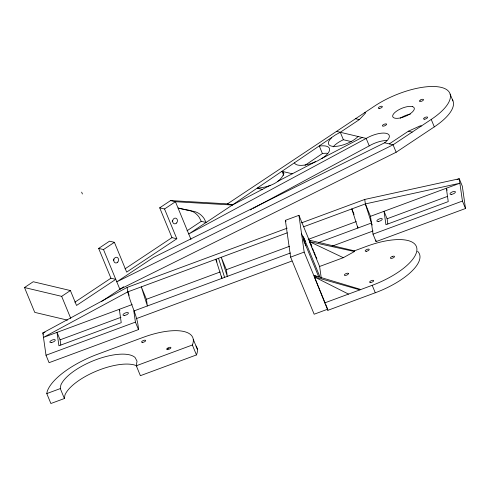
<?xml version="1.0" encoding="UTF-8"?>
<svg xmlns="http://www.w3.org/2000/svg" width="490" height="490" viewBox="0 0 490 490"><rect width="100%" height="100%" fill="white"/><g stroke="black" fill="none" stroke-linecap="round" stroke-linejoin="round"><path stroke-width="0.73" d="M196.459 354.932L192.368 344.997A50.758 19.177 -22.4 0 0 143.074 337.402L95.66 354.956A58.377 22.056 -22.4 0 0 47.163 391.645L46.783 393.586L50.88 403.515L64.386 398.517L60.295 388.582L60.852 385.067A41.16 15.551 -22.4 0 1 96.322 359.593A41.16 15.551 -22.4 0 1 135.13 357.565L137.022 361.179L136.294 365.754L140.385 375.689L196.459 354.932A50.758 19.177 -22.4 0 0 196.012 345.958M64.386 398.517L64.943 395.001A41.16 15.551 -22.4 0 1 97.547 370.636A41.16 15.551 -22.4 0 1 137.004 365.969M159.691 207.827L164.542 208.979L176.823 238.771L171.972 237.619L159.691 207.827L170.594 200.582L227.501 203.864L374.66 106.018A50.758 19.177 -22.4 0 1 441.098 87.355A50.758 19.177 -22.4 0 1 431.231 119.431L393.078 144.801L116.804 281.842L153.542 257.415L384.619 142.792A16.697 6.309 -22.4 0 0 386.298 133.36A16.697 6.309 -22.4 0 0 366.171 138.419L188.748 234.006L232.352 205.016L335.564 134.836L340.299 132.282L359.378 119.597L365.754 112.81L364.787 112.584M262.346 189.397L257.201 188.178C267.05 187.425 279.766 183.683 283.759 173.809L283.318 172.394L282.056 171.341L283.728 175.408M305.007 165.326L322.402 153.542A18.92 7.148 -22.4 0 1 327.369 153.303M67.449 320.123L34.735 312.369L24.5 287.538L33.222 281.738L70.395 290.558L76.538 305.454L115.781 279.361L110.93 278.21L74.854 302.195M110.93 278.21L98.649 248.418L109.552 241.166L114.397 242.317L126.677 272.109L176.823 238.771M98.649 248.418L103.5 249.563L114.397 242.317M164.542 208.979L175.445 201.727L232.352 205.016L270.149 185.336M24.5 287.538L61.673 296.352L70.395 290.558M125.005 268.851L171.972 237.619M186.996 230.796L201.243 221.321L206.094 222.472L204.11 218.54A23.202 19.024 -76.7 0 0 191.388 211.031L178.072 208.097M101.571 301.46L123.67 286.766M389.293 143.901L408.366 131.216L420.396 125.771L421.357 125.997M103.5 249.563L119.872 289.29L396.153 152.249L434.305 126.879A50.758 19.177 -22.4 0 0 453.201 101.559L450.132 94.111M319.615 266.474L343.319 257.697L354.478 251.517L354.38 250.849L309.166 240.149L309.374 241.595L319.615 266.474L321.287 278.222M127.124 287.422L42.838 332.943L46.011 355.232L49.08 362.68L138.486 329.574C137.819 314.788 128.784 302.048 127.124 287.422L287.207 228.156M287.244 232.836L127.761 291.881L43.469 337.396L132.165 304.56M250.286 209.953L251.633 209.23M252.975 208.507L369.246 145.867A16.697 6.309 -22.4 0 1 386.794 140.52M277.536 181.465L315.468 161.749M321.581 158.57L362.135 137.457M417.578 251.254A50.758 19.177 -22.4 0 1 375.279 292.763L327.865 310.317L327.706 309.202L314.157 314.219L290.619 257.115L285.382 220.335L298.931 215.318L310.017 242.219M301.564 222.84L364.732 199.454L459.259 178.764L462.327 186.212L465.5 208.507L376.093 241.607L373.025 234.159L370.483 216.323L365.369 203.914L364.732 199.454M303.745 226.723L365.369 203.914L459.89 183.223L370.483 216.323M44.982 332.147L42.838 332.943L43.396 334.296M457.109 179.561L459.259 178.764L462.431 201.053L465.5 208.507M146.424 299.28L141.31 286.864L147.374 305.968L146.424 299.28L220.212 271.962M226.349 269.69L221.235 257.275L227.299 276.378L226.349 269.69L289.492 246.311M308.149 239.408L356.218 221.609M303.971 241.913L305.325 241.411A5.8 0.515 69.7 0 0 303.598 238.673L301.552 233.712M290.441 252.999L133.831 310.985L135.418 322.126L138.486 329.574M318.427 242.642L371.438 223.011L365.369 203.914M60.827 345.034L60.086 339.833L120.969 317.293M387.841 223.961L387.1 218.761L447.266 196.484M290.619 257.115L304.168 252.099L298.931 215.318M136.9 318.433L291.954 261.023M332.153 246.139L373.068 230.992M46.011 355.232L135.418 322.126M373.025 234.159L462.431 201.053M354.38 250.849L366.655 246.311A50.758 19.177 -22.4 0 1 416.843 248.259A50.758 19.177 -22.4 0 1 372.204 285.315L324.79 302.869L314.402 276.924L314.194 275.478L359.838 289.192L359.936 289.86L314.402 276.924L348.5 294.092M46.783 393.586L60.295 388.582M166.845 349.131A2.174 0.821 -22.4 0 1 168.242 347.771L168.762 347.545A2.174 0.821 -22.4 0 1 170.912 347.63A2.174 0.821 -22.4 0 1 169.001 349.217L168.468 349.382A2.174 0.821 -22.4 0 1 166.845 349.131L168.879 348.384M136.294 365.754L192.368 344.997M178.403 208.091L186.537 209.879A23.202 19.024 -76.7 0 1 199.258 217.389L201.243 221.321M354.478 251.517L309.374 241.595L343.319 257.697M355.587 118.696L359.378 119.597M408.366 131.216L412.157 132.116M336.507 131.381L366.171 138.419L369.246 145.867M384.619 142.792L393.078 144.801L396.153 152.249M333.157 146.841A17.168 6.486 -22.4 0 1 343.368 139.73L351.526 141.665M282.056 171.341L292.346 173.785M227.501 203.864L232.352 205.016M170.594 200.582L175.445 201.727L190.978 239.42M310.544 240.755L309.166 240.149L310.054 242.238M316.908 276.758L314.194 275.478L314.764 276.856M311.536 245.729L310.648 243.634L312.007 247.046M431.231 119.431L434.305 126.879M447.18 190.273L446.347 188.24L448.246 201.611L385.936 224.683L384.031 211.313L387.1 218.761M340.299 132.282L343.368 139.73M371.438 223.011L372.271 225.045M354.092 214.442L351.82 208.924L357.89 228.028L357.676 226.539M322.402 153.542L319.333 146.094A18.92 7.148 -22.4 0 1 322.726 157.915L317.391 160.965L311.42 163.397A18.92 7.148 -22.4 0 1 294.478 162.925M372.204 285.315L375.279 292.763M283.318 172.394L283.875 173.748M312.577 248.424L313.429 250.494M313.998 251.872L315.419 255.321M315.989 256.699L316.84 258.769M319.909 276.789L303.279 236.443L303.916 240.902L318.794 277.003M304.168 252.099L325.195 303.108M325.752 304.462L327.424 308.529M324.79 302.869L327.865 310.317M285.382 220.335L285.964 221.743M216.954 262.04L215.814 259.284L221.884 278.381L221.566 276.152M193.262 339.356L197.354 349.284M127.761 291.881L129.182 295.329M81.646 192.141L82.412 194.003M119.891 310.666L119.333 309.312L121.238 322.683L58.923 345.756L57.018 332.385L60.086 339.833M61.673 296.352L70.768 318.427M218.522 258.279L224.592 277.377M375.879 240.118L376.093 241.607M305.962 245.87A5.8 0.515 69.7 0 1 303.598 238.673M172.462 220.555A2.903 2.377 -76.7 0 1 172.174 221.247M113.729 258.953A2.903 2.377 -76.7 0 1 113.306 260.392M452.301 99.605A50.758 19.177 -22.4 0 1 452.968 100.885M400.238 118.182A11.601 4.386 -22.4 0 1 410.393 114.103M358.092 136.502A17.168 6.486 -22.4 0 1 335.264 146.412A17.168 6.486 -22.4 0 1 331.755 137.672M420.267 100.113L419.887 100.407A2.174 0.821 -22.4 0 0 419.844 101.491A2.174 0.821 -22.4 0 0 422.227 100.958L422.692 100.689A2.174 0.821 -22.4 0 0 423.115 99.317A2.174 0.821 -22.4 0 0 420.267 100.113M392.337 256.448L391.816 256.674A2.174 0.821 -22.4 0 0 390.426 258.04A2.174 0.821 -22.4 0 0 392.049 258.285L392.576 258.12A2.174 0.821 -22.4 0 0 394.493 256.533A2.174 0.821 -22.4 0 0 392.337 256.448M412.317 106.587L410.381 106.367A11.601 4.386 -22.4 0 0 392.98 114.825A11.601 4.386 -22.4 0 0 405.493 116.277A11.601 4.386 -22.4 0 0 412.317 106.587M386.194 124.007L385.881 123.927A2.174 0.821 -22.4 0 0 383.204 124.76A2.174 0.821 -22.4 0 0 382.635 126.083L382.953 126.163A2.174 0.821 -22.4 0 0 385.63 125.33A2.174 0.821 -22.4 0 0 386.194 124.007M348.433 273.702L348.402 273.481A2.174 0.821 -22.4 0 0 346.283 273.5A2.174 0.821 -22.4 0 0 344.372 274.976L344.403 275.19A2.174 0.821 -22.4 0 0 346.522 275.172A2.174 0.821 -22.4 0 0 348.433 273.702M378.347 221.468A2.903 1.096 -22.4 0 0 382.274 218.999A2.903 1.096 -22.4 0 0 378.072 219.538A2.903 1.096 -22.4 0 0 378.347 221.468M451.498 194.389A2.903 1.096 -22.4 0 0 455.424 191.915A2.903 1.096 -22.4 0 0 451.223 192.454A2.903 1.096 -22.4 0 0 451.498 194.389M51.334 342.541A2.903 1.096 -22.4 0 0 55.26 340.072A2.903 1.096 -22.4 0 0 51.058 340.611A2.903 1.096 -22.4 0 0 51.334 342.541M124.485 315.462A2.903 1.096 -22.4 0 0 128.411 312.988A2.903 1.096 -22.4 0 0 124.209 313.526A2.903 1.096 -22.4 0 0 124.485 315.462M366.293 251.309A2.174 0.821 -22.4 0 0 369.24 249.459A2.174 0.821 -22.4 0 0 366.091 249.863A2.174 0.821 -22.4 0 0 366.293 251.309M370.74 282.516A2.174 0.821 -22.4 0 0 373.68 280.66A2.174 0.821 -22.4 0 0 370.532 281.064A2.174 0.821 -22.4 0 0 370.74 282.516M142.719 342.406A2.174 0.821 -22.4 0 0 145.659 340.55A2.174 0.821 -22.4 0 0 142.51 340.954A2.174 0.821 -22.4 0 0 142.719 342.406M117.729 262.138A2.903 2.377 -76.7 0 0 117 257.336A2.903 2.377 -76.7 0 0 113.809 260.87A2.903 2.377 -76.7 0 0 117.729 262.138M176.596 222.999A2.903 2.377 -76.7 0 0 175.861 218.191A2.903 2.377 -76.7 0 0 172.67 221.731A2.903 2.377 -76.7 0 0 176.596 222.999M379.511 108.443A2.174 0.821 -22.4 0 0 382.341 106.557A2.174 0.821 -22.4 0 0 379.107 107.071A2.174 0.821 -22.4 0 0 379.511 108.443M424.769 119.174A2.174 0.821 -22.4 0 0 427.599 117.294A2.174 0.821 -22.4 0 0 424.365 117.802A2.174 0.821 -22.4 0 0 424.769 119.174"/></g></svg>
